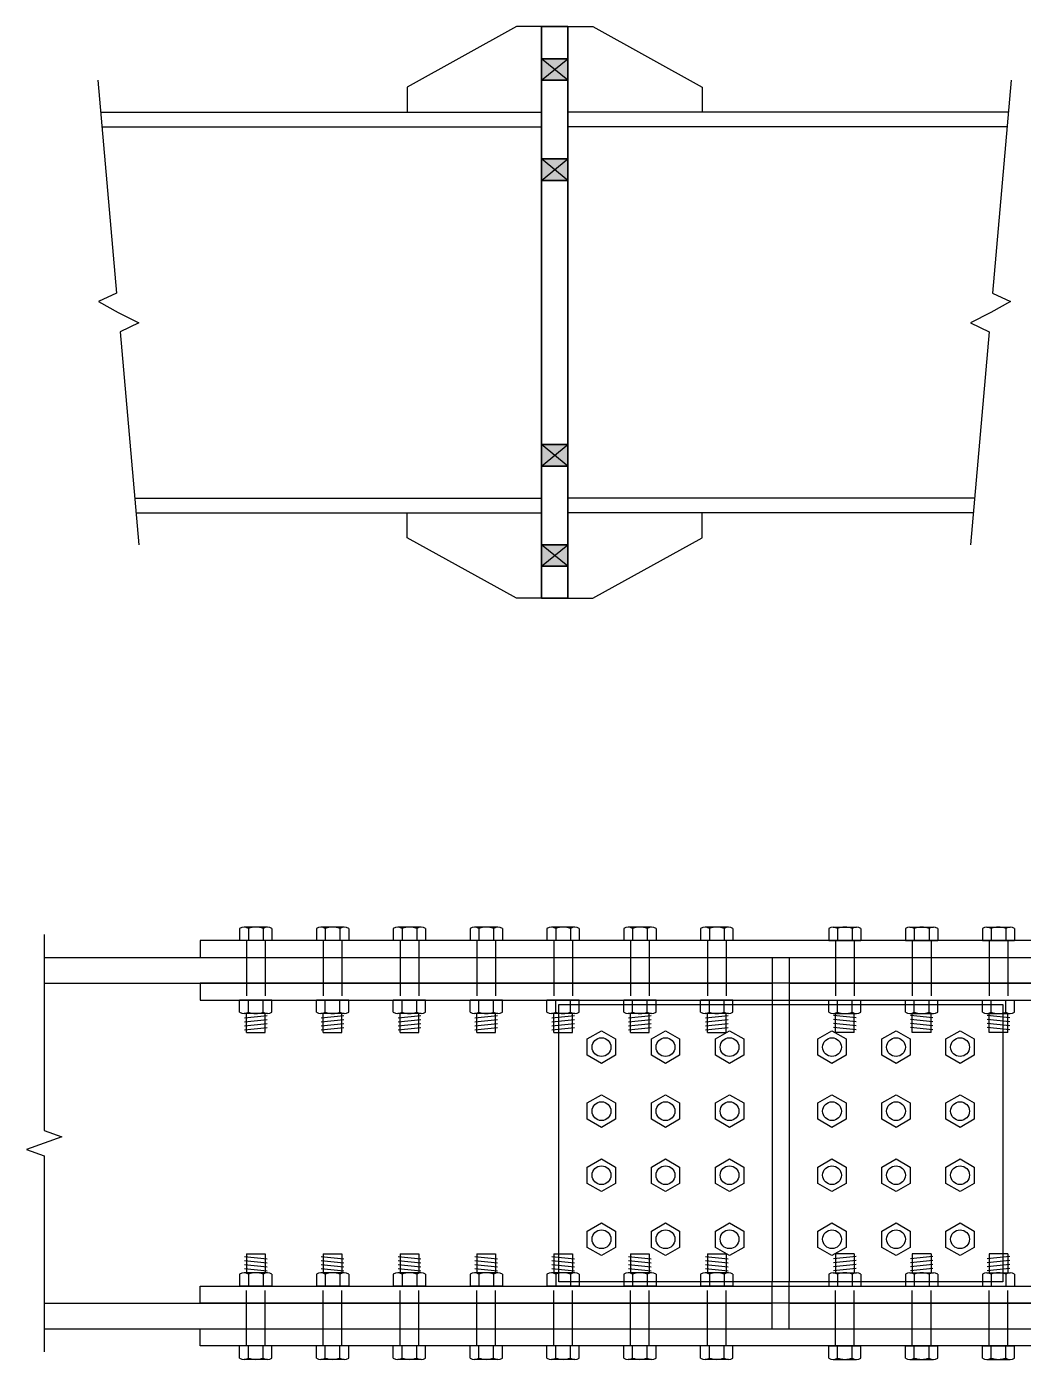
# Model space of a CAD drawing. Header units: millimetres. Extents: x 160 to 329, y 9 to 54.
# Drawn here: x 168.84 to 173.14, y 20.66 to 26.41 of the extents above; entities that cross this region are included whole.
import ezdxf

# ---------------------------------------------------------------- set-up
doc = ezdxf.new("R2010")
doc.units = ezdxf.units.MM
doc.header["$LTSCALE"] = 20
doc.linetypes.add('DASHED2', pattern=[0.375, 0.25, -0.125])
doc.linetypes.add('HIDDEN', pattern=[9.525, 6.35, -3.175])
for name, color, linetype in [('1', 1, 'Continuous'), ('2', 2, 'Continuous'), ('4', 4, 'Continuous'), ('Bolt', 2, 'Continuous')]:
    doc.layers.add(name, color=color, linetype=linetype)

msp = doc.modelspace()

# ---------------------------------------------------------------- linework, layer by layer
for points in [[(171.0615, 26.4096), (170.9535, 26.4096), (170.481, 26.1483), (170.481, 26.0402)], [(171.1746, 26.4096), (171.2826, 26.4096), (171.7551, 26.1483), (171.7551, 26.0402)], [(169.1468, 26.1784), (169.2272, 25.2588), (169.1493, 25.2236), (169.2347, 25.1758), (169.3227, 25.1306), (169.2423, 25.0929), (169.3227, 24.1732)], [(173.0893, 26.1784), (173.0089, 25.2588), (173.0868, 25.2236), (173.0014, 25.1758), (172.9134, 25.1306), (172.9938, 25.0929), (172.9134, 24.1732)], [(169.1593, 26.0402), (171.0615, 26.0402)], [(173.0768, 26.0402), (171.1746, 26.0402)], [(169.1644, 25.9774), (171.0615, 25.9774)], [(173.0717, 25.9774), (171.1746, 25.9774)], [(169.3051, 24.3743), (171.0615, 24.3743)], [(172.931, 24.3743), (171.1746, 24.3743)], [(169.3101, 24.3114), (171.0615, 24.3114)], [(171.0615, 23.9421), (170.9535, 23.9421), (170.481, 24.2034), (170.481, 24.3114)], [(172.926, 24.3114), (171.1746, 24.3114)], [(171.1746, 23.9421), (171.2826, 23.9421), (171.7551, 24.2034), (171.7551, 24.3114)]]:
    msp.add_lwpolyline(points)
for points in [[(171.0615, 26.4096), (171.1746, 26.4096), (171.1746, 23.9421), (171.0615, 23.9421)], [(171.1746, 26.4096), (171.0615, 26.4096), (171.0615, 23.9421), (171.1746, 23.9421)], [(171.0615, 26.1785), (171.1746, 26.1785), (171.0615, 26.2714)], [(171.1746, 26.1785), (171.0615, 26.2714), (171.1746, 26.2714)], [(171.1746, 26.1785), (171.1746, 26.2714), (171.0615, 26.2714), (171.0615, 26.1785)], [(171.1746, 26.1785), (171.0615, 26.1785), (171.1746, 26.2714)], [(171.0615, 26.1785), (171.1746, 26.2714), (171.0615, 26.2714)], [(171.0615, 26.1785), (171.0615, 26.2714), (171.1746, 26.2714), (171.1746, 26.1785)], [(171.0615, 25.7462), (171.1746, 25.7462), (171.0615, 25.8392)], [(171.1746, 25.7462), (171.0615, 25.8392), (171.1746, 25.8392)], [(171.1746, 25.8392), (171.1746, 25.7462), (171.0615, 25.7462), (171.0615, 25.8392)], [(171.1746, 25.7462), (171.0615, 25.7462), (171.1746, 25.8392)], [(171.0615, 25.7462), (171.1746, 25.8392), (171.0615, 25.8392)], [(171.0615, 25.8392), (171.0615, 25.7462), (171.1746, 25.7462), (171.1746, 25.8392)], [(171.0615, 24.5125), (171.1746, 24.5125), (171.0615, 24.6054)], [(171.1746, 24.5125), (171.0615, 24.6054), (171.1746, 24.6054)], [(171.1746, 24.5125), (171.1746, 24.6054), (171.0615, 24.6054), (171.0615, 24.5125)], [(171.1746, 24.5125), (171.0615, 24.5125), (171.1746, 24.6054)], [(171.0615, 24.5125), (171.1746, 24.6054), (171.0615, 24.6054)], [(171.0615, 24.5125), (171.0615, 24.6054), (171.1746, 24.6054), (171.1746, 24.5125)], [(171.0615, 24.0802), (171.1746, 24.0802), (171.0615, 24.1732)], [(171.1746, 24.0802), (171.0615, 24.1732), (171.1746, 24.1732)], [(171.1746, 24.1732), (171.1746, 24.0802), (171.0615, 24.0802), (171.0615, 24.1732)], [(171.1746, 24.0802), (171.0615, 24.0802), (171.1746, 24.1732)], [(171.0615, 24.0802), (171.1746, 24.1732), (171.0615, 24.1732)], [(171.0615, 24.1732), (171.0615, 24.0802), (171.1746, 24.0802), (171.1746, 24.1732)]]:
    msp.add_lwpolyline(points, close=True)
at = {"transparency": 33554559}
for points in [[(171.0615, 26.1785), (171.1746, 26.1785), (171.0615, 26.2714)], [(171.1746, 26.1785), (171.0615, 26.2714), (171.1746, 26.2714)], [(171.1746, 26.1785), (171.0615, 26.1785), (171.1746, 26.2714)], [(171.0615, 26.1785), (171.1746, 26.2714), (171.0615, 26.2714)], [(171.0615, 25.7462), (171.1746, 25.7462), (171.0615, 25.8392)], [(171.1746, 25.7462), (171.0615, 25.8392), (171.1746, 25.8392)], [(171.1746, 25.7462), (171.0615, 25.7462), (171.1746, 25.8392)], [(171.0615, 25.7462), (171.1746, 25.8392), (171.0615, 25.8392)], [(171.0615, 24.5125), (171.1746, 24.5125), (171.0615, 24.6054)], [(171.1746, 24.5125), (171.0615, 24.6054), (171.1746, 24.6054)], [(171.1746, 24.5125), (171.0615, 24.5125), (171.1746, 24.6054)], [(171.0615, 24.5125), (171.1746, 24.6054), (171.0615, 24.6054)], [(171.0615, 24.0802), (171.1746, 24.0802), (171.0615, 24.1732)], [(171.1746, 24.0802), (171.0615, 24.1732), (171.1746, 24.1732)], [(171.1746, 24.0802), (171.0615, 24.0802), (171.1746, 24.1732)], [(171.0615, 24.0802), (171.1746, 24.1732), (171.0615, 24.1732)]]:
    msp.add_solid(points, dxfattribs=at)
at = {"layer": '1', "linetype": 'Continuous', "ltscale": 100}
msp.add_lwpolyline([(168.9149, 22.4908), (168.9149, 21.645), (168.9908, 21.6174), (168.8389, 21.5621), (168.9149, 21.5345), (168.9149, 20.6887)], dxfattribs=at)
at = {"layer": '2'}
for p, q in [((168.9149, 22.3913), (172.0576, 22.3913)), ((172.0576, 22.3913), (172.0576, 22.1886)), ((172.1313, 22.3913), (175.2741, 22.3913)), ((172.1313, 22.3913), (172.1313, 22.1886)), ((168.9149, 22.2807), (172.0576, 22.2807)), ((172.1313, 22.2807), (175.2741, 22.2807)), ((172.0576, 20.7882), (172.0576, 20.9909)), ((172.0576, 20.7882), (172.0576, 20.9909)), ((172.0576, 20.7882), (172.0576, 20.9909)), ((172.0576, 20.7882), (172.0576, 20.9909)), ((172.1313, 20.7882), (172.1313, 20.9909)), ((172.1313, 20.7882), (172.1313, 20.9909)), ((172.1313, 20.7882), (172.1313, 20.9909)), ((172.1313, 20.7882), (172.1313, 20.9909)), ((168.9149, 20.8987), (172.0576, 20.8987)), ((172.1313, 20.8987), (175.2741, 20.8987)), ((168.9149, 20.7882), (172.0576, 20.7882)), ((172.1313, 20.7882), (175.2741, 20.7882))]:
    msp.add_line(p, q, dxfattribs=at)
at = {"layer": '2', "linetype": 'HIDDEN'}
for p, q in [((172.0576, 22.1886), (172.0576, 20.9909)), ((172.1313, 22.1886), (172.1313, 20.9909))]:
    msp.add_line(p, q, dxfattribs=at)
at = {"layer": '4'}
for points in [[(169.5884, 22.3913), (174.6005, 22.3913), (174.6005, 22.465), (169.5884, 22.465)], [(169.5884, 22.207), (174.6005, 22.207), (174.6005, 22.2807), (169.5884, 22.2807)], [(173.0527, 22.1886), (173.0527, 20.9909), (171.1363, 20.9909), (171.1363, 22.1886)], [(169.5884, 20.9724), (174.6005, 20.9724), (174.6005, 20.8987), (169.5884, 20.8987)], [(169.5884, 20.7882), (174.6005, 20.7882), (174.6005, 20.7145), (169.5884, 20.7145)]]:
    msp.add_lwpolyline(points, close=True, dxfattribs=at)
at = {"layer": 'Bolt'}
for p, q in [((169.7585, 22.5171, 0), (169.7585, 22.465, 0)), ((169.8786, 22.5229, 0), (169.7773, 22.5229, 0)), ((169.7961, 22.5171, 0), (169.7961, 22.465, 0)), ((169.8598, 22.5171, 0), (169.8598, 22.465, 0)), ((169.8975, 22.5171, 0), (169.8975, 22.465, 0)), ((170.0902, 22.5171, 0), (170.0902, 22.465, 0)), ((170.2103, 22.5229, 0), (170.109, 22.5229, 0)), ((170.1278, 22.5171, 0), (170.1278, 22.465, 0)), ((170.1915, 22.5171, 0), (170.1915, 22.465, 0)), ((170.2291, 22.5171, 0), (170.2291, 22.465, 0)), ((170.4218, 22.5171, 0), (170.4218, 22.465, 0)), ((170.542, 22.5229, 0), (170.4407, 22.5229, 0)), ((170.4595, 22.5171, 0), (170.4595, 22.465, 0)), ((170.5232, 22.5171, 0), (170.5232, 22.465, 0)), ((170.5608, 22.5171, 0), (170.5608, 22.465, 0)), ((170.7535, 22.5171), (170.7535, 22.465)), ((170.8737, 22.5229), (170.7723, 22.5229)), ((170.7912, 22.5171), (170.7912, 22.465)), ((170.8549, 22.5171), (170.8549, 22.465)), ((170.8925, 22.5171), (170.8925, 22.465)), ((171.0852, 22.5171), (171.0852, 22.465)), ((171.2054, 22.5229), (171.104, 22.5229)), ((171.1228, 22.5171), (171.1228, 22.465)), ((171.1866, 22.5171), (171.1866, 22.465)), ((171.2242, 22.5171), (171.2242, 22.465)), ((171.4169, 22.5171, 0), (171.4169, 22.465, 0)), ((171.5371, 22.5229, 0), (171.4357, 22.5229, 0)), ((171.4545, 22.5171, 0), (171.4545, 22.465, 0)), ((171.5182, 22.5171, 0), (171.5182, 22.465, 0)), ((171.5559, 22.5171, 0), (171.5559, 22.465, 0)), ((171.7486, 22.5171, 0), (171.7486, 22.465, 0)), ((171.8687, 22.5229, 0), (171.7674, 22.5229, 0)), ((171.7862, 22.5171, 0), (171.7862, 22.465, 0)), ((171.8499, 22.5171, 0), (171.8499, 22.465, 0)), ((171.8876, 22.5171, 0), (171.8876, 22.465, 0)), ((172.3014, 22.5171, 0), (172.3014, 22.465, 0)), ((172.3202, 22.5229, 0), (172.4215, 22.5229, 0)), ((172.339, 22.5171, 0), (172.339, 22.465, 0)), ((172.4027, 22.5171, 0), (172.4027, 22.465, 0)), ((172.4404, 22.5171, 0), (172.4404, 22.465, 0)), ((172.6331, 22.5171, 0), (172.6331, 22.465, 0)), ((172.6519, 22.5229, 0), (172.7532, 22.5229, 0)), ((172.6707, 22.5171, 0), (172.6707, 22.465, 0)), ((172.7344, 22.5171, 0), (172.7344, 22.465, 0)), ((172.772, 22.5171, 0), (172.772, 22.465, 0)), ((172.9647, 22.5171, 0), (172.9647, 22.465, 0)), ((172.9836, 22.5229, 0), (173.0849, 22.5229, 0)), ((173.0024, 22.5171, 0), (173.0024, 22.465, 0)), ((173.0661, 22.5171, 0), (173.0661, 22.465, 0)), ((173.1037, 22.5171, 0), (173.1037, 22.465, 0)), ((169.8975, 22.465, 0), (169.7585, 22.465, 0)), ((170.2291, 22.465, 0), (170.0902, 22.465, 0)), ((170.5608, 22.465, 0), (170.4218, 22.465, 0)), ((170.8925, 22.465), (170.7535, 22.465)), ((171.2242, 22.465), (171.0852, 22.465)), ((171.5559, 22.465, 0), (171.4169, 22.465, 0)), ((171.8876, 22.465, 0), (171.7486, 22.465, 0)), ((172.3014, 22.465, 0), (172.4404, 22.465, 0)), ((172.6331, 22.465, 0), (172.772, 22.465, 0)), ((172.9647, 22.465, 0), (173.1037, 22.465, 0)), ((169.7585, 22.1549, 0), (169.7585, 22.207, 0)), ((169.8975, 22.207, 0), (169.7585, 22.207, 0)), ((169.7961, 22.1549, 0), (169.7961, 22.207, 0)), ((169.8598, 22.1549, 0), (169.8598, 22.207, 0)), ((169.8975, 22.1549, 0), (169.8975, 22.207, 0)), ((170.0902, 22.1549, 0), (170.0902, 22.207, 0)), ((170.2291, 22.207, 0), (170.0902, 22.207, 0)), ((170.1278, 22.1549, 0), (170.1278, 22.207, 0)), ((170.1915, 22.1549, 0), (170.1915, 22.207, 0)), ((170.2291, 22.1549, 0), (170.2291, 22.207, 0)), ((170.4218, 22.1549, 0), (170.4218, 22.207, 0)), ((170.5608, 22.207, 0), (170.4218, 22.207, 0)), ((170.4595, 22.1549, 0), (170.4595, 22.207, 0)), ((170.5232, 22.1549, 0), (170.5232, 22.207, 0)), ((170.5608, 22.1549, 0), (170.5608, 22.207, 0)), ((170.7535, 22.1549), (170.7535, 22.207)), ((170.8925, 22.207), (170.7535, 22.207)), ((170.7912, 22.1549), (170.7912, 22.207)), ((170.8549, 22.1549), (170.8549, 22.207)), ((170.8925, 22.1549), (170.8925, 22.207)), ((171.0852, 22.1549), (171.0852, 22.207)), ((171.2242, 22.207), (171.0852, 22.207)), ((171.1228, 22.1549), (171.1228, 22.207)), ((171.1866, 22.1549), (171.1866, 22.207)), ((171.2242, 22.1549), (171.2242, 22.207)), ((171.4169, 22.1549, 0), (171.4169, 22.207, 0)), ((171.5559, 22.207, 0), (171.4169, 22.207, 0)), ((171.4545, 22.1549, 0), (171.4545, 22.207, 0)), ((171.5182, 22.1549, 0), (171.5182, 22.207, 0)), ((171.5559, 22.1549, 0), (171.5559, 22.207, 0)), ((171.7486, 22.1549, 0), (171.7486, 22.207, 0)), ((171.8876, 22.207, 0), (171.7486, 22.207, 0)), ((171.7862, 22.1549, 0), (171.7862, 22.207, 0)), ((171.8499, 22.1549, 0), (171.8499, 22.207, 0)), ((171.8876, 22.1549, 0), (171.8876, 22.207, 0)), ((172.3014, 22.1549, 0), (172.3014, 22.207, 0)), ((172.3014, 22.207, 0), (172.4404, 22.207, 0)), ((172.339, 22.1549, 0), (172.339, 22.207, 0)), ((172.4027, 22.1549, 0), (172.4027, 22.207, 0)), ((172.4404, 22.1549, 0), (172.4404, 22.207, 0)), ((172.6331, 22.1549, 0), (172.6331, 22.207, 0)), ((172.6331, 22.207, 0), (172.772, 22.207, 0)), ((172.6707, 22.1549, 0), (172.6707, 22.207, 0)), ((172.7344, 22.1549, 0), (172.7344, 22.207, 0)), ((172.772, 22.1549, 0), (172.772, 22.207, 0)), ((172.9647, 22.1549, 0), (172.9647, 22.207, 0)), ((172.9647, 22.207, 0), (173.1037, 22.207, 0)), ((173.0024, 22.1549, 0), (173.0024, 22.207, 0)), ((173.0661, 22.1549, 0), (173.0661, 22.207, 0)), ((173.1037, 22.1549, 0), (173.1037, 22.207, 0)), ((169.8786, 22.1491, 0), (169.7773, 22.1491, 0)), ((169.7793, 22.1309, 0), (169.8766, 22.1413, 0)), ((169.7793, 22.1135, 0), (169.8766, 22.1239, 0)), ((169.7793, 22.0961, 0), (169.8766, 22.1066, 0)), ((169.7874, 22.068, 0), (169.7874, 22.1491, 0)), ((169.8685, 22.068, 0), (169.8685, 22.1491, 0)), ((170.2103, 22.1491, 0), (170.109, 22.1491, 0)), ((170.111, 22.1309, 0), (170.2083, 22.1413, 0)), ((170.111, 22.1135, 0), (170.2083, 22.1239, 0)), ((170.111, 22.0961, 0), (170.2083, 22.1066, 0)), ((170.1191, 22.068, 0), (170.1191, 22.1491, 0)), ((170.2002, 22.068, 0), (170.2002, 22.1491, 0)), ((170.542, 22.1491, 0), (170.4407, 22.1491, 0)), ((170.4427, 22.1309, 0), (170.54, 22.1413, 0)), ((170.4427, 22.1135, 0), (170.54, 22.1239, 0)), ((170.4427, 22.0961, 0), (170.54, 22.1066, 0)), ((170.4508, 22.068, 0), (170.4508, 22.1491, 0)), ((170.5319, 22.068, 0), (170.5319, 22.1491, 0)), ((170.8737, 22.1491), (170.7723, 22.1491)), ((170.7744, 22.1309), (170.8717, 22.1413)), ((170.7744, 22.1135), (170.8717, 22.1239)), ((170.7744, 22.0961), (170.8717, 22.1066)), ((170.7825, 22.068), (170.7825, 22.1491)), ((170.8636, 22.068), (170.8636, 22.1491)), ((171.2054, 22.1491), (171.104, 22.1491)), ((171.1061, 22.1309), (171.2033, 22.1413)), ((171.1061, 22.1135), (171.2033, 22.1239)), ((171.1061, 22.0961), (171.2033, 22.1066)), ((171.1142, 22.068), (171.1142, 22.1491)), ((171.1952, 22.068), (171.1952, 22.1491)), ((171.5371, 22.1491, 0), (171.4357, 22.1491, 0)), ((171.4377, 22.1309, 0), (171.535, 22.1413, 0)), ((171.4377, 22.1135, 0), (171.535, 22.1239, 0)), ((171.4377, 22.0961, 0), (171.535, 22.1066, 0)), ((171.4458, 22.068, 0), (171.4458, 22.1491, 0)), ((171.5269, 22.068, 0), (171.5269, 22.1491, 0)), ((171.8687, 22.1491, 0), (171.7674, 22.1491, 0)), ((171.7694, 22.1309, 0), (171.8667, 22.1413, 0)), ((171.7694, 22.1135, 0), (171.8667, 22.1239, 0)), ((171.7694, 22.0961, 0), (171.8667, 22.1066, 0)), ((171.7775, 22.068, 0), (171.7775, 22.1491, 0)), ((171.8586, 22.068, 0), (171.8586, 22.1491, 0)), ((172.3202, 22.1491, 0), (172.4215, 22.1491, 0)), ((172.4195, 22.1309, 0), (172.3222, 22.1413, 0)), ((172.4195, 22.1135, 0), (172.3222, 22.1239, 0)), ((172.4195, 22.0961, 0), (172.3222, 22.1066, 0)), ((172.3303, 22.068, 0), (172.3303, 22.1491, 0)), ((172.4114, 22.068, 0), (172.4114, 22.1491, 0)), ((172.6519, 22.1491, 0), (172.7532, 22.1491, 0)), ((172.7512, 22.1309, 0), (172.6539, 22.1413, 0)), ((172.7512, 22.1135, 0), (172.6539, 22.1239, 0)), ((172.7512, 22.0961, 0), (172.6539, 22.1066, 0)), ((172.662, 22.068, 0), (172.662, 22.1491, 0)), ((172.7431, 22.068, 0), (172.7431, 22.1491, 0)), ((172.9836, 22.1491, 0), (173.0849, 22.1491, 0)), ((173.0829, 22.1309, 0), (172.9856, 22.1413, 0)), ((173.0829, 22.1135, 0), (172.9856, 22.1239, 0)), ((173.0829, 22.0961, 0), (172.9856, 22.1066, 0)), ((172.9937, 22.068, 0), (172.9937, 22.1491, 0)), ((173.0748, 22.068, 0), (173.0748, 22.1491, 0)), ((169.7793, 22.0788, 0), (169.8766, 22.0892, 0)), ((169.7874, 22.068, 0), (169.8685, 22.068, 0)), ((170.111, 22.0788, 0), (170.2083, 22.0892, 0)), ((170.1191, 22.068, 0), (170.2002, 22.068, 0)), ((170.4427, 22.0788, 0), (170.54, 22.0892, 0)), ((170.4508, 22.068, 0), (170.5319, 22.068, 0)), ((170.7744, 22.0788), (170.8717, 22.0892)), ((170.7825, 22.068), (170.8636, 22.068)), ((171.1061, 22.0788), (171.2033, 22.0892)), ((171.1142, 22.068), (171.1952, 22.068)), ((171.4377, 22.0788, 0), (171.535, 22.0892, 0)), ((171.4458, 22.068, 0), (171.5269, 22.068, 0)), ((171.7694, 22.0788, 0), (171.8667, 22.0892, 0)), ((171.7775, 22.068, 0), (171.8586, 22.068, 0)), ((172.4195, 22.0788, 0), (172.3222, 22.0892, 0)), ((172.4114, 22.068, 0), (172.3303, 22.068, 0)), ((172.7512, 22.0788, 0), (172.6539, 22.0892, 0)), ((172.7431, 22.068, 0), (172.662, 22.068, 0)), ((173.0829, 22.0788, 0), (172.9856, 22.0892, 0)), ((173.0748, 22.068, 0), (172.9937, 22.068, 0)), ((169.7793, 21.1007, 0), (169.8766, 21.0903, 0)), ((169.7793, 21.0833, 0), (169.8766, 21.0729, 0)), ((169.7793, 21.066, 0), (169.8766, 21.0555, 0)), ((169.7874, 21.1114, 0), (169.7874, 21.0303, 0)), ((169.7874, 21.1114, 0), (169.8685, 21.1114, 0)), ((169.8685, 21.1114, 0), (169.8685, 21.0303, 0)), ((170.111, 21.1007, 0), (170.2083, 21.0903, 0)), ((170.111, 21.0833, 0), (170.2083, 21.0729, 0)), ((170.111, 21.066, 0), (170.2083, 21.0555, 0)), ((170.1191, 21.1114, 0), (170.1191, 21.0303, 0)), ((170.1191, 21.1114, 0), (170.2002, 21.1114, 0)), ((170.2002, 21.1114, 0), (170.2002, 21.0303, 0)), ((170.4427, 21.1007, 0), (170.54, 21.0903, 0)), ((170.4427, 21.0833, 0), (170.54, 21.0729, 0)), ((170.4427, 21.066, 0), (170.54, 21.0555, 0)), ((170.4508, 21.1114, 0), (170.4508, 21.0303, 0)), ((170.4508, 21.1114, 0), (170.5319, 21.1114, 0)), ((170.5319, 21.1114, 0), (170.5319, 21.0303, 0)), ((170.7744, 21.1007), (170.8717, 21.0903)), ((170.7744, 21.0833), (170.8717, 21.0729)), ((170.7744, 21.066), (170.8717, 21.0555)), ((170.7825, 21.1114), (170.7825, 21.0303)), ((170.7825, 21.1114), (170.8636, 21.1114)), ((170.8636, 21.1114), (170.8636, 21.0303)), ((171.1061, 21.1007), (171.2033, 21.0903)), ((171.1061, 21.0833), (171.2033, 21.0729)), ((171.1061, 21.066), (171.2033, 21.0555)), ((171.1142, 21.1114), (171.1142, 21.0303)), ((171.1142, 21.1114), (171.1952, 21.1114)), ((171.1952, 21.1114), (171.1952, 21.0303)), ((171.4377, 21.1007, 0), (171.535, 21.0903, 0)), ((171.4377, 21.0833, 0), (171.535, 21.0729, 0)), ((171.4377, 21.066, 0), (171.535, 21.0555, 0)), ((171.4458, 21.1114, 0), (171.4458, 21.0303, 0)), ((171.4458, 21.1114, 0), (171.5269, 21.1114, 0)), ((171.5269, 21.1114, 0), (171.5269, 21.0303, 0)), ((171.7694, 21.1007, 0), (171.8667, 21.0903, 0)), ((171.7694, 21.0833, 0), (171.8667, 21.0729, 0)), ((171.7694, 21.066, 0), (171.8667, 21.0555, 0)), ((171.7775, 21.1114, 0), (171.7775, 21.0303, 0)), ((171.7775, 21.1114, 0), (171.8586, 21.1114, 0)), ((171.8586, 21.1114, 0), (171.8586, 21.0303, 0)), ((172.4195, 21.1007, 0), (172.3222, 21.0903, 0)), ((172.4195, 21.0833, 0), (172.3222, 21.0729, 0)), ((172.4195, 21.066, 0), (172.3222, 21.0555, 0)), ((172.3303, 21.1114, 0), (172.3303, 21.0303, 0)), ((172.4114, 21.1114, 0), (172.3303, 21.1114, 0)), ((172.4114, 21.1114, 0), (172.4114, 21.0303, 0)), ((172.7512, 21.1007, 0), (172.6539, 21.0903, 0)), ((172.7512, 21.0833, 0), (172.6539, 21.0729, 0)), ((172.7512, 21.066, 0), (172.6539, 21.0555, 0)), ((172.662, 21.1114, 0), (172.662, 21.0303, 0)), ((172.7431, 21.1114, 0), (172.662, 21.1114, 0)), ((172.7431, 21.1114, 0), (172.7431, 21.0303, 0)), ((173.0829, 21.1007, 0), (172.9856, 21.0903, 0)), ((173.0829, 21.0833, 0), (172.9856, 21.0729, 0)), ((173.0829, 21.066, 0), (172.9856, 21.0555, 0)), ((172.9937, 21.1114, 0), (172.9937, 21.0303, 0)), ((173.0748, 21.1114, 0), (172.9937, 21.1114, 0)), ((173.0748, 21.1114, 0), (173.0748, 21.0303, 0)), ((169.7585, 21.0246, 0), (169.7585, 20.9724, 0)), ((169.8786, 21.0303, 0), (169.7773, 21.0303, 0)), ((169.7793, 21.0486, 0), (169.8766, 21.0382, 0)), ((169.7961, 21.0246, 0), (169.7961, 20.9724, 0)), ((169.8598, 21.0246, 0), (169.8598, 20.9724, 0)), ((169.8975, 21.0246, 0), (169.8975, 20.9724, 0)), ((170.0902, 21.0246, 0), (170.0902, 20.9724, 0)), ((170.2103, 21.0303, 0), (170.109, 21.0303, 0)), ((170.111, 21.0486, 0), (170.2083, 21.0382, 0)), ((170.1278, 21.0246, 0), (170.1278, 20.9724, 0)), ((170.1915, 21.0246, 0), (170.1915, 20.9724, 0)), ((170.2291, 21.0246, 0), (170.2291, 20.9724, 0)), ((170.4218, 21.0246, 0), (170.4218, 20.9724, 0)), ((170.542, 21.0303, 0), (170.4407, 21.0303, 0)), ((170.4427, 21.0486, 0), (170.54, 21.0382, 0)), ((170.4595, 21.0246, 0), (170.4595, 20.9724, 0)), ((170.5232, 21.0246, 0), (170.5232, 20.9724, 0)), ((170.5608, 21.0246, 0), (170.5608, 20.9724, 0)), ((170.7535, 21.0246), (170.7535, 20.9724)), ((170.8737, 21.0303), (170.7723, 21.0303)), ((170.7744, 21.0486), (170.8717, 21.0382)), ((170.7912, 21.0246), (170.7912, 20.9724)), ((170.8549, 21.0246), (170.8549, 20.9724)), ((170.8925, 21.0246), (170.8925, 20.9724)), ((171.0852, 21.0246), (171.0852, 20.9724)), ((171.2054, 21.0303), (171.104, 21.0303)), ((171.1061, 21.0486), (171.2033, 21.0382)), ((171.1228, 21.0246), (171.1228, 20.9724)), ((171.1866, 21.0246), (171.1866, 20.9724)), ((171.2242, 21.0246), (171.2242, 20.9724)), ((171.4169, 21.0246, 0), (171.4169, 20.9724, 0)), ((171.5371, 21.0303, 0), (171.4357, 21.0303, 0)), ((171.4377, 21.0486, 0), (171.535, 21.0382, 0)), ((171.4545, 21.0246, 0), (171.4545, 20.9724, 0)), ((171.5182, 21.0246, 0), (171.5182, 20.9724, 0)), ((171.5559, 21.0246, 0), (171.5559, 20.9724, 0)), ((171.7486, 21.0246, 0), (171.7486, 20.9724, 0)), ((171.8687, 21.0303, 0), (171.7674, 21.0303, 0)), ((171.7694, 21.0486, 0), (171.8667, 21.0382, 0)), ((171.7862, 21.0246, 0), (171.7862, 20.9724, 0)), ((171.8499, 21.0246, 0), (171.8499, 20.9724, 0)), ((171.8876, 21.0246, 0), (171.8876, 20.9724, 0)), ((172.3014, 21.0246, 0), (172.3014, 20.9724, 0)), ((172.3202, 21.0303, 0), (172.4215, 21.0303, 0)), ((172.4195, 21.0486, 0), (172.3222, 21.0382, 0)), ((172.339, 21.0246, 0), (172.339, 20.9724, 0)), ((172.4027, 21.0246, 0), (172.4027, 20.9724, 0)), ((172.4404, 21.0246, 0), (172.4404, 20.9724, 0)), ((172.6331, 21.0246, 0), (172.6331, 20.9724, 0)), ((172.6519, 21.0303, 0), (172.7532, 21.0303, 0)), ((172.7512, 21.0486, 0), (172.6539, 21.0382, 0)), ((172.6707, 21.0246, 0), (172.6707, 20.9724, 0)), ((172.7344, 21.0246, 0), (172.7344, 20.9724, 0)), ((172.772, 21.0246, 0), (172.772, 20.9724, 0)), ((172.9647, 21.0246, 0), (172.9647, 20.9724, 0)), ((172.9836, 21.0303, 0), (173.0849, 21.0303, 0)), ((173.0829, 21.0486, 0), (172.9856, 21.0382, 0)), ((173.0024, 21.0246, 0), (173.0024, 20.9724, 0)), ((173.0661, 21.0246, 0), (173.0661, 20.9724, 0)), ((173.1037, 21.0246, 0), (173.1037, 20.9724, 0)), ((169.8975, 20.9724, 0), (169.7585, 20.9724, 0)), ((170.2291, 20.9724, 0), (170.0902, 20.9724, 0)), ((170.5608, 20.9724, 0), (170.4218, 20.9724, 0)), ((170.8925, 20.9724), (170.7535, 20.9724)), ((171.2242, 20.9724), (171.0852, 20.9724)), ((171.5559, 20.9724, 0), (171.4169, 20.9724, 0)), ((171.8876, 20.9724, 0), (171.7486, 20.9724, 0)), ((172.3014, 20.9724, 0), (172.4404, 20.9724, 0)), ((172.6331, 20.9724, 0), (172.772, 20.9724, 0)), ((172.9647, 20.9724, 0), (173.1037, 20.9724, 0)), ((169.7585, 20.6623, 0), (169.7585, 20.7145, 0)), ((169.8975, 20.7145, 0), (169.7585, 20.7145, 0)), ((169.7961, 20.6623, 0), (169.7961, 20.7145, 0)), ((169.8598, 20.6623, 0), (169.8598, 20.7145, 0)), ((169.8975, 20.6623, 0), (169.8975, 20.7145, 0)), ((170.0902, 20.6623, 0), (170.0902, 20.7145, 0)), ((170.2291, 20.7145, 0), (170.0902, 20.7145, 0)), ((170.1278, 20.6623, 0), (170.1278, 20.7145, 0)), ((170.1915, 20.6623, 0), (170.1915, 20.7145, 0)), ((170.2291, 20.6623, 0), (170.2291, 20.7145, 0)), ((170.4218, 20.6623, 0), (170.4218, 20.7145, 0)), ((170.5608, 20.7145, 0), (170.4218, 20.7145, 0)), ((170.4595, 20.6623, 0), (170.4595, 20.7145, 0)), ((170.5232, 20.6623, 0), (170.5232, 20.7145, 0)), ((170.5608, 20.6623, 0), (170.5608, 20.7145, 0)), ((170.7535, 20.6623), (170.7535, 20.7145)), ((170.8925, 20.7145), (170.7535, 20.7145)), ((170.7912, 20.6623), (170.7912, 20.7145)), ((170.8549, 20.6623), (170.8549, 20.7145)), ((170.8925, 20.6623), (170.8925, 20.7145)), ((171.0852, 20.6623), (171.0852, 20.7145)), ((171.2242, 20.7145), (171.0852, 20.7145)), ((171.1228, 20.6623), (171.1228, 20.7145)), ((171.1866, 20.6623), (171.1866, 20.7145)), ((171.2242, 20.6623), (171.2242, 20.7145)), ((171.4169, 20.6623, 0), (171.4169, 20.7145, 0)), ((171.5559, 20.7145, 0), (171.4169, 20.7145, 0)), ((171.4545, 20.6623, 0), (171.4545, 20.7145, 0)), ((171.5182, 20.6623, 0), (171.5182, 20.7145, 0)), ((171.5559, 20.6623, 0), (171.5559, 20.7145, 0)), ((171.7486, 20.6623, 0), (171.7486, 20.7145, 0)), ((171.8876, 20.7145, 0), (171.7486, 20.7145, 0)), ((171.7862, 20.6623, 0), (171.7862, 20.7145, 0)), ((171.8499, 20.6623, 0), (171.8499, 20.7145, 0)), ((171.8876, 20.6623, 0), (171.8876, 20.7145, 0)), ((172.3014, 20.6623, 0), (172.3014, 20.7145, 0)), ((172.3014, 20.7145, 0), (172.4404, 20.7145, 0)), ((172.339, 20.6623, 0), (172.339, 20.7145, 0)), ((172.4027, 20.6623, 0), (172.4027, 20.7145, 0)), ((172.4404, 20.6623, 0), (172.4404, 20.7145, 0)), ((172.6331, 20.6623, 0), (172.6331, 20.7145, 0)), ((172.6331, 20.7145, 0), (172.772, 20.7145, 0)), ((172.6707, 20.6623, 0), (172.6707, 20.7145, 0)), ((172.7344, 20.6623, 0), (172.7344, 20.7145, 0)), ((172.772, 20.6623, 0), (172.772, 20.7145, 0)), ((172.9647, 20.6623, 0), (172.9647, 20.7145, 0)), ((172.9647, 20.7145, 0), (173.1037, 20.7145, 0)), ((173.0024, 20.6623, 0), (173.0024, 20.7145, 0)), ((173.0661, 20.6623, 0), (173.0661, 20.7145, 0)), ((173.1037, 20.6623, 0), (173.1037, 20.7145, 0)), ((169.8786, 20.6565, 0), (169.7773, 20.6565, 0)), ((170.2103, 20.6565, 0), (170.109, 20.6565, 0)), ((170.542, 20.6565, 0), (170.4407, 20.6565, 0)), ((170.8737, 20.6565), (170.7723, 20.6565)), ((171.2054, 20.6565), (171.104, 20.6565)), ((171.5371, 20.6565, 0), (171.4357, 20.6565, 0)), ((171.8687, 20.6565, 0), (171.7674, 20.6565, 0)), ((172.3202, 20.6565, 0), (172.4215, 20.6565, 0)), ((172.6519, 20.6565, 0), (172.7532, 20.6565, 0)), ((172.9836, 20.6565, 0), (173.0849, 20.6565, 0))]:
    msp.add_line(p, q, dxfattribs=at)
at = {"layer": 'Bolt', "linetype": 'DASHED2', "ltscale": 0.5}
for p, q in [((169.7874, 22.465, 0), (169.7874, 22.2255, 0)), ((169.8685, 22.465, 0), (169.8685, 22.2255, 0)), ((170.1191, 22.465, 0), (170.1191, 22.2255, 0)), ((170.2002, 22.465, 0), (170.2002, 22.2255, 0)), ((170.4508, 22.465, 0), (170.4508, 22.2255, 0)), ((170.5319, 22.465, 0), (170.5319, 22.2255, 0)), ((170.7825, 22.465), (170.7825, 22.2255)), ((170.8636, 22.465), (170.8636, 22.2255)), ((171.1142, 22.465), (171.1142, 22.2255)), ((171.1952, 22.465), (171.1952, 22.2255)), ((171.4458, 22.465, 0), (171.4458, 22.2255, 0)), ((171.5269, 22.465, 0), (171.5269, 22.2255, 0)), ((171.7775, 22.465, 0), (171.7775, 22.2255, 0)), ((171.8586, 22.465, 0), (171.8586, 22.2255, 0)), ((172.3303, 22.465, 0), (172.3303, 22.2255, 0)), ((172.4114, 22.465, 0), (172.4114, 22.2255, 0)), ((172.662, 22.465, 0), (172.662, 22.2255, 0)), ((172.7431, 22.465, 0), (172.7431, 22.2255, 0)), ((172.9937, 22.465, 0), (172.9937, 22.2255, 0)), ((173.0748, 22.465, 0), (173.0748, 22.2255, 0)), ((169.7874, 20.7145, 0), (169.7874, 20.954, 0)), ((169.8685, 20.7145, 0), (169.8685, 20.954, 0)), ((170.1191, 20.7145, 0), (170.1191, 20.954, 0)), ((170.2002, 20.7145, 0), (170.2002, 20.954, 0)), ((170.4508, 20.7145, 0), (170.4508, 20.954, 0)), ((170.5319, 20.7145, 0), (170.5319, 20.954, 0)), ((170.7825, 20.7145), (170.7825, 20.954)), ((170.8636, 20.7145), (170.8636, 20.954)), ((171.1142, 20.7145), (171.1142, 20.954)), ((171.1952, 20.7145), (171.1952, 20.954)), ((171.4458, 20.7145, 0), (171.4458, 20.954, 0)), ((171.5269, 20.7145, 0), (171.5269, 20.954, 0)), ((171.7775, 20.7145, 0), (171.7775, 20.954, 0)), ((171.8586, 20.7145, 0), (171.8586, 20.954, 0)), ((172.3303, 20.7145, 0), (172.3303, 20.954, 0)), ((172.4114, 20.7145, 0), (172.4114, 20.954, 0)), ((172.662, 20.7145, 0), (172.662, 20.954, 0)), ((172.7431, 20.7145, 0), (172.7431, 20.954, 0)), ((172.9937, 20.7145, 0), (172.9937, 20.954, 0)), ((173.0748, 20.7145, 0), (173.0748, 20.954, 0))]:
    msp.add_line(p, q, dxfattribs=at)
at = {"layer": 'Bolt'}
for points in [[(171.2594, 22.0396), (171.3205, 22.0749), (171.3816, 22.0396), (171.3816, 21.9691), (171.3205, 21.9338), (171.2594, 21.9691)], [(171.5358, 22.0396), (171.5969, 22.0749), (171.658, 22.0396), (171.658, 21.9691), (171.5969, 21.9338), (171.5358, 21.9691)], [(171.8122, 22.0396), (171.8733, 22.0749), (171.9345, 22.0396), (171.9345, 21.9691), (171.8733, 21.9338), (171.8122, 21.9691)], [(172.2545, 22.0396), (172.3156, 22.0749), (172.3767, 22.0396), (172.3767, 21.9691), (172.3156, 21.9338), (172.2545, 21.9691)], [(172.5309, 22.0396), (172.592, 22.0749), (172.6531, 22.0396), (172.6531, 21.9691), (172.592, 21.9338), (172.5309, 21.9691)], [(172.8073, 22.0396), (172.8684, 22.0749), (172.9295, 22.0396), (172.9295, 21.9691), (172.8684, 21.9338), (172.8073, 21.9691)], [(171.2594, 21.7632), (171.3205, 21.7985), (171.3816, 21.7632), (171.3816, 21.6927), (171.3205, 21.6574), (171.2594, 21.6927)], [(171.5358, 21.7632), (171.5969, 21.7985), (171.658, 21.7632), (171.658, 21.6927), (171.5969, 21.6574), (171.5358, 21.6927)], [(171.8122, 21.7632), (171.8733, 21.7985), (171.9345, 21.7632), (171.9345, 21.6927), (171.8733, 21.6574), (171.8122, 21.6927)], [(172.2545, 21.7632), (172.3156, 21.7985), (172.3767, 21.7632), (172.3767, 21.6927), (172.3156, 21.6574), (172.2545, 21.6927)], [(172.5309, 21.7632), (172.592, 21.7985), (172.6531, 21.7632), (172.6531, 21.6927), (172.592, 21.6574), (172.5309, 21.6927)], [(172.8073, 21.7632), (172.8684, 21.7985), (172.9295, 21.7632), (172.9295, 21.6927), (172.8684, 21.6574), (172.8073, 21.6927)], [(171.2594, 21.4868), (171.3205, 21.5221), (171.3816, 21.4868), (171.3816, 21.4163), (171.3205, 21.381), (171.2594, 21.4163)], [(171.5358, 21.4868), (171.5969, 21.5221), (171.658, 21.4868), (171.658, 21.4163), (171.5969, 21.381), (171.5358, 21.4163)], [(171.8122, 21.4868), (171.8733, 21.5221), (171.9345, 21.4868), (171.9345, 21.4163), (171.8733, 21.381), (171.8122, 21.4163)], [(172.2545, 21.4868), (172.3156, 21.5221), (172.3767, 21.4868), (172.3767, 21.4163), (172.3156, 21.381), (172.2545, 21.4163)], [(172.5309, 21.4868), (172.592, 21.5221), (172.6531, 21.4868), (172.6531, 21.4163), (172.592, 21.381), (172.5309, 21.4163)], [(172.8073, 21.4868), (172.8684, 21.5221), (172.9295, 21.4868), (172.9295, 21.4163), (172.8684, 21.381), (172.8073, 21.4163)], [(171.2594, 21.2104), (171.3205, 21.2457), (171.3816, 21.2104), (171.3816, 21.1398), (171.3205, 21.1046), (171.2594, 21.1398)], [(171.5358, 21.2104), (171.5969, 21.2457), (171.658, 21.2104), (171.658, 21.1398), (171.5969, 21.1046), (171.5358, 21.1398)], [(171.8122, 21.2104), (171.8733, 21.2457), (171.9345, 21.2104), (171.9345, 21.1398), (171.8733, 21.1046), (171.8122, 21.1398)], [(172.2545, 21.2104), (172.3156, 21.2457), (172.3767, 21.2104), (172.3767, 21.1398), (172.3156, 21.1046), (172.2545, 21.1398)], [(172.5309, 21.2104), (172.592, 21.2457), (172.6531, 21.2104), (172.6531, 21.1398), (172.592, 21.1046), (172.5309, 21.1398)], [(172.8073, 21.2104), (172.8684, 21.2457), (172.9295, 21.2104), (172.9295, 21.1398), (172.8684, 21.1046), (172.8073, 21.1398)]]:
    msp.add_lwpolyline(points, close=True, dxfattribs=at)
for centre in [(171.3205, 22.0043), (171.5969, 22.0043), (171.8733, 22.0043), (172.3156, 22.0043), (172.592, 22.0043), (172.8684, 22.0043), (171.3205, 21.7279), (171.5969, 21.7279), (171.8733, 21.7279), (172.3156, 21.7279), (172.592, 21.7279), (172.8684, 21.7279), (171.3205, 21.4515), (171.5969, 21.4515), (171.8733, 21.4515), (172.3156, 21.4515), (172.592, 21.4515), (172.8684, 21.4515), (171.3205, 21.1751), (171.5969, 21.1751), (171.8733, 21.1751), (172.3156, 21.1751), (172.592, 21.1751), (172.8684, 21.1751)]:
    msp.add_circle(centre, 0.0405, dxfattribs=at)
for centre, radius, start, end in [((169.7773, 22.4894, 0), 0.0335, 55.79454, 124.20546), ((169.828, 22.4324, 0), 0.0905, 69.39031, 110.60969), ((169.8786, 22.4894, 0), 0.0335, 55.79454, 124.20546), ((170.109, 22.4894, 0), 0.0335, 55.79454, 124.20546), ((170.1596, 22.4324, 0), 0.0905, 69.39031, 110.60969), ((170.2103, 22.4894, 0), 0.0335, 55.79454, 124.20546), ((170.4407, 22.4894, 0), 0.0335, 55.79454, 124.20546), ((170.4913, 22.4324, 0), 0.0905, 69.39031, 110.60969), ((170.542, 22.4894, 0), 0.0335, 55.79454, 124.20546), ((170.7723, 22.4894), 0.0335, 55.79454, 124.20546), ((170.823, 22.4324), 0.0905, 69.39031, 110.60969), ((170.8737, 22.4894), 0.0335, 55.79454, 124.20546), ((171.104, 22.4894), 0.0335, 55.79454, 124.20546), ((171.1547, 22.4324), 0.0905, 69.39031, 110.60969), ((171.2054, 22.4894), 0.0335, 55.79454, 124.20546), ((171.4357, 22.4894, 0), 0.0335, 55.79454, 124.20546), ((171.4864, 22.4324, 0), 0.0905, 69.39031, 110.60969), ((171.5371, 22.4894, 0), 0.0335, 55.79454, 124.20546), ((171.7674, 22.4894, 0), 0.0335, 55.79454, 124.20546), ((171.8181, 22.4324, 0), 0.0905, 69.39031, 110.60969), ((171.8687, 22.4894, 0), 0.0335, 55.79454, 124.20546), ((172.3202, 22.4894, 0), 0.0335, 55.79454, 124.20546), ((172.3709, 22.4324, 0), 0.0905, 69.39031, 110.60969), ((172.4215, 22.4894, 0), 0.0335, 55.79454, 124.20546), ((172.6519, 22.4894, 0), 0.0335, 55.79454, 124.20546), ((172.7026, 22.4324, 0), 0.0905, 69.39031, 110.60969), ((172.7532, 22.4894, 0), 0.0335, 55.79454, 124.20546), ((172.9836, 22.4894, 0), 0.0335, 55.79454, 124.20546), ((173.0342, 22.4324, 0), 0.0905, 69.39031, 110.60969), ((173.0849, 22.4894, 0), 0.0335, 55.79454, 124.20546), ((169.7773, 22.1826, 0), 0.0335, 235.79454, 304.20546), ((169.828, 22.2396, 0), 0.0905, 249.39031, 290.60969), ((169.8786, 22.1826, 0), 0.0335, 235.79454, 304.20546), ((170.109, 22.1826, 0), 0.0335, 235.79454, 304.20546), ((170.1596, 22.2396, 0), 0.0905, 249.39031, 290.60969), ((170.2103, 22.1826, 0), 0.0335, 235.79454, 304.20546), ((170.4407, 22.1826, 0), 0.0335, 235.79454, 304.20546), ((170.4913, 22.2396, 0), 0.0905, 249.39031, 290.60969), ((170.542, 22.1826, 0), 0.0335, 235.79454, 304.20546), ((170.7723, 22.1826), 0.0335, 235.79454, 304.20546), ((170.823, 22.2396), 0.0905, 249.39031, 290.60969), ((170.8737, 22.1826), 0.0335, 235.79454, 304.20546), ((171.104, 22.1826), 0.0335, 235.79454, 304.20546), ((171.1547, 22.2396), 0.0905, 249.39031, 290.60969), ((171.2054, 22.1826), 0.0335, 235.79454, 304.20546), ((171.4357, 22.1826, 0), 0.0335, 235.79454, 304.20546), ((171.4864, 22.2396, 0), 0.0905, 249.39031, 290.60969), ((171.5371, 22.1826, 0), 0.0335, 235.79454, 304.20546), ((171.7674, 22.1826, 0), 0.0335, 235.79454, 304.20546), ((171.8181, 22.2396, 0), 0.0905, 249.39031, 290.60969), ((171.8687, 22.1826, 0), 0.0335, 235.79454, 304.20546), ((172.3202, 22.1826, 0), 0.0335, 235.79454, 304.20546), ((172.3709, 22.2396, 0), 0.0905, 249.39031, 290.60969), ((172.4215, 22.1826, 0), 0.0335, 235.79454, 304.20546), ((172.6519, 22.1826, 0), 0.0335, 235.79454, 304.20546), ((172.7026, 22.2396, 0), 0.0905, 249.39031, 290.60969), ((172.7532, 22.1826, 0), 0.0335, 235.79454, 304.20546), ((172.9836, 22.1826, 0), 0.0335, 235.79454, 304.20546), ((173.0342, 22.2396, 0), 0.0905, 249.39031, 290.60969), ((173.0849, 22.1826, 0), 0.0335, 235.79454, 304.20546), ((169.7773, 20.9969, 0), 0.0335, 55.79454, 124.20546), ((169.828, 20.9399, 0), 0.0905, 69.39031, 110.60969), ((169.8786, 20.9969, 0), 0.0335, 55.79454, 124.20546), ((170.109, 20.9969, 0), 0.0335, 55.79454, 124.20546), ((170.1596, 20.9399, 0), 0.0905, 69.39031, 110.60969), ((170.2103, 20.9969, 0), 0.0335, 55.79454, 124.20546), ((170.4407, 20.9969, 0), 0.0335, 55.79454, 124.20546), ((170.4913, 20.9399, 0), 0.0905, 69.39031, 110.60969), ((170.542, 20.9969, 0), 0.0335, 55.79454, 124.20546), ((170.7723, 20.9969), 0.0335, 55.79454, 124.20546), ((170.823, 20.9399), 0.0905, 69.39031, 110.60969), ((170.8737, 20.9969), 0.0335, 55.79454, 124.20546), ((171.104, 20.9969), 0.0335, 55.79454, 124.20546), ((171.1547, 20.9399), 0.0905, 69.39031, 110.60969), ((171.2054, 20.9969), 0.0335, 55.79454, 124.20546), ((171.4357, 20.9969, 0), 0.0335, 55.79454, 124.20546), ((171.4864, 20.9399, 0), 0.0905, 69.39031, 110.60969), ((171.5371, 20.9969, 0), 0.0335, 55.79454, 124.20546), ((171.7674, 20.9969, 0), 0.0335, 55.79454, 124.20546), ((171.8181, 20.9399, 0), 0.0905, 69.39031, 110.60969), ((171.8687, 20.9969, 0), 0.0335, 55.79454, 124.20546), ((172.3202, 20.9969, 0), 0.0335, 55.79454, 124.20546), ((172.3709, 20.9399, 0), 0.0905, 69.39031, 110.60969), ((172.4215, 20.9969, 0), 0.0335, 55.79454, 124.20546), ((172.6519, 20.9969, 0), 0.0335, 55.79454, 124.20546), ((172.7026, 20.9399, 0), 0.0905, 69.39031, 110.60969), ((172.7532, 20.9969, 0), 0.0335, 55.79454, 124.20546), ((172.9836, 20.9969, 0), 0.0335, 55.79454, 124.20546), ((173.0342, 20.9399, 0), 0.0905, 69.39031, 110.60969), ((173.0849, 20.9969, 0), 0.0335, 55.79454, 124.20546), ((169.7773, 20.69, 0), 0.0335, 235.79454, 304.20546), ((169.828, 20.747, 0), 0.0905, 249.39031, 290.60969), ((169.8786, 20.69, 0), 0.0335, 235.79454, 304.20546), ((170.109, 20.69, 0), 0.0335, 235.79454, 304.20546), ((170.1596, 20.747, 0), 0.0905, 249.39031, 290.60969), ((170.2103, 20.69, 0), 0.0335, 235.79454, 304.20546), ((170.4407, 20.69, 0), 0.0335, 235.79454, 304.20546), ((170.4913, 20.747, 0), 0.0905, 249.39031, 290.60969), ((170.542, 20.69, 0), 0.0335, 235.79454, 304.20546), ((170.7723, 20.69), 0.0335, 235.79454, 304.20546), ((170.823, 20.747), 0.0905, 249.39031, 290.60969), ((170.8737, 20.69), 0.0335, 235.79454, 304.20546), ((171.104, 20.69), 0.0335, 235.79454, 304.20546), ((171.1547, 20.747), 0.0905, 249.39031, 290.60969), ((171.2054, 20.69), 0.0335, 235.79454, 304.20546), ((171.4357, 20.69, 0), 0.0335, 235.79454, 304.20546), ((171.4864, 20.747, 0), 0.0905, 249.39031, 290.60969), ((171.5371, 20.69, 0), 0.0335, 235.79454, 304.20546), ((171.7674, 20.69, 0), 0.0335, 235.79454, 304.20546), ((171.8181, 20.747, 0), 0.0905, 249.39031, 290.60969), ((171.8687, 20.69, 0), 0.0335, 235.79454, 304.20546), ((172.3202, 20.69, 0), 0.0335, 235.79454, 304.20546), ((172.3709, 20.747, 0), 0.0905, 249.39031, 290.60969), ((172.4215, 20.69, 0), 0.0335, 235.79454, 304.20546), ((172.6519, 20.69, 0), 0.0335, 235.79454, 304.20546), ((172.7026, 20.747, 0), 0.0905, 249.39031, 290.60969), ((172.7532, 20.69, 0), 0.0335, 235.79454, 304.20546), ((172.9836, 20.69, 0), 0.0335, 235.79454, 304.20546), ((173.0342, 20.747, 0), 0.0905, 249.39031, 290.60969), ((173.0849, 20.69, 0), 0.0335, 235.79454, 304.20546)]:
    msp.add_arc(centre, radius, start, end, dxfattribs=at)

doc.saveas('drawing.dxf')
